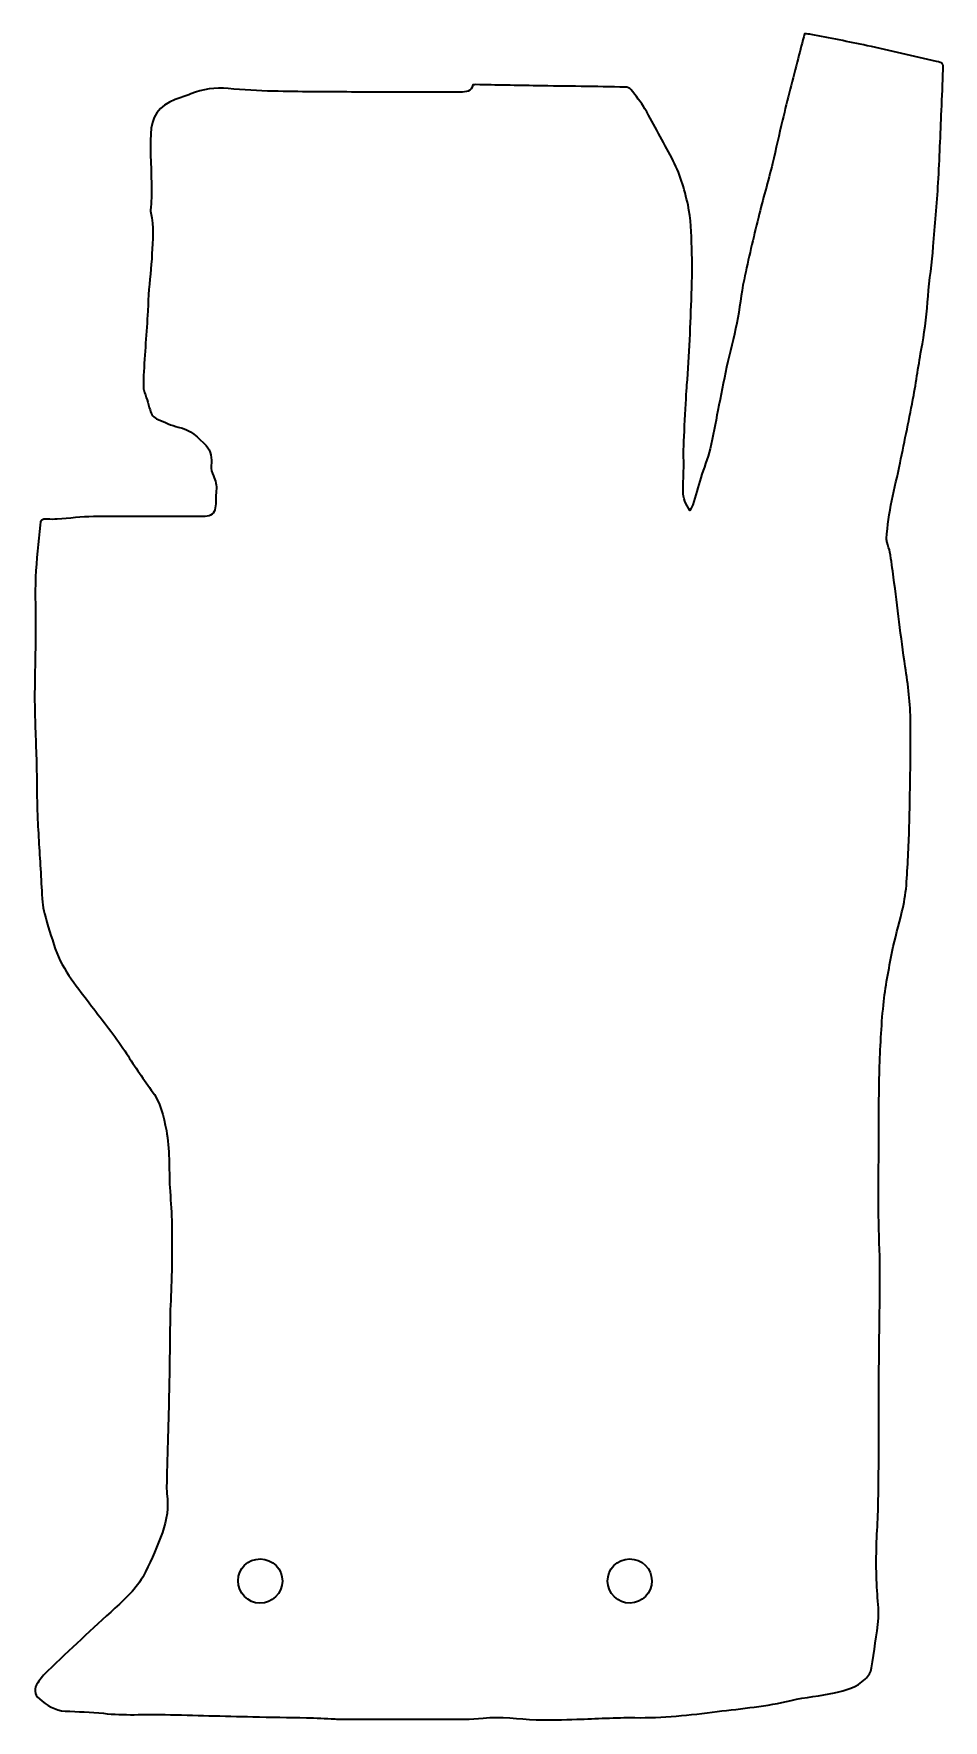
# Model space of a CAD drawing. Extents: x 938.4 to 982.6, y 499.1 to 580.9.
import ezdxf

# ---------------------------------------------------------------- set-up
doc = ezdxf.new("R2010")
doc.units = 0
doc.header["$MEASUREMENT"] = 0
doc.layers.add('Слой 1', color=7, linetype='Continuous', lineweight=0)

msp = doc.modelspace()

# ---------------------------------------------------------------- linework, layer by layer
at = {"layer": 'Слой 1', "color": 18, "lineweight": 35, "true_color": 0x000000}
for points, knots in [([(976.17, 580.904), (977.08, 580.723), (977.991, 580.55), (978.897, 580.354), (980.022, 580.111), (981.143, 579.848), (982.265, 579.592), (982.569, 579.522), (982.592, 579.499), (982.583, 579.19), (982.562, 578.532), (982.533, 577.875), (982.504, 577.217), (982.453, 576.044), (982.412, 574.87), (982.343, 573.697), (982.282, 572.665), (982.197, 571.635), (982.106, 570.605), (982.034, 569.799), (981.925, 568.996), (981.853, 568.189), (981.785, 567.418), (981.719, 566.648), (981.574, 565.885), (981.417, 565.054), (981.309, 564.214), (981.153, 563.383), (980.947, 562.286), (980.716, 561.193), (980.493, 560.1), (980.244, 558.882), (979.903, 557.68), (979.84, 556.428), (979.836, 556.364), (979.844, 556.297), (979.861, 556.235), (979.904, 556.078), (979.974, 555.928), (980.001, 555.769), (980.069, 555.364), (980.125, 554.956), (980.178, 554.549), (980.366, 553.104), (980.526, 551.655), (980.745, 550.215), (980.882, 549.318), (980.994, 548.418), (981, 547.516), (981.012, 545.812), (980.976, 544.107), (980.938, 542.404), (980.917, 541.465), (980.865, 540.525), (980.797, 539.588), (980.765, 539.158), (980.678, 538.728), (980.584, 538.306), (980.44, 537.664), (980.24, 537.035), (980.112, 536.391), (979.942, 535.527), (979.775, 534.659), (979.685, 533.785), (979.576, 532.735), (979.53, 531.677), (979.494, 530.621), (979.459, 529.553), (979.466, 528.483), (979.46, 527.414), (979.453, 526.132), (979.443, 524.851), (979.452, 523.57), (979.459, 522.689), (979.511, 521.808), (979.515, 520.927), (979.52, 519.857), (979.496, 518.788), (979.485, 517.718), (979.475, 516.719), (979.461, 515.72), (979.457, 514.72), (979.452, 513.583), (979.464, 512.445), (979.453, 511.307), (979.443, 510.296), (979.44, 509.284), (979.381, 508.276), (979.323, 507.299), (979.323, 506.327), (979.377, 505.352), (979.401, 504.906), (979.478, 504.456), (979.438, 504.016), (979.365, 503.21), (979.225, 502.41), (979.108, 501.608), (979.076, 501.391), (978.962, 501.218), (978.804, 501.065), (978.387, 500.662), (977.847, 500.517), (977.315, 500.396), (976.618, 500.238), (975.894, 500.193), (975.2, 500.025), (974.019, 499.74), (972.811, 499.637), (971.614, 499.487), (970.288, 499.321), (968.956, 499.168), (967.61, 499.192), (966.671, 499.208), (965.731, 499.135), (964.791, 499.111), (964.133, 499.094), (963.474, 499.064), (962.818, 499.092), (961.961, 499.128), (961.105, 499.255), (960.249, 499.167), (959.63, 499.104), (959.013, 499.118), (958.395, 499.116), (956.714, 499.108), (955.034, 499.115), (953.353, 499.117), (953.247, 499.117), (953.142, 499.124), (953.036, 499.129), (952.578, 499.148), (952.121, 499.175), (951.663, 499.185), (950.793, 499.206), (949.924, 499.213), (949.054, 499.233), (947.633, 499.266), (946.212, 499.307), (944.79, 499.34), (943.793, 499.364), (942.795, 499.284), (941.797, 499.402), (941.18, 499.475), (940.555, 499.477), (939.933, 499.509), (939.435, 499.535), (939.045, 499.8), (938.682, 500.1), (938.426, 500.312), (938.408, 500.619), (938.606, 500.888), (938.751, 501.086), (938.902, 501.286), (939.08, 501.454), (940.165, 502.478), (941.25, 503.503), (942.353, 504.507), (942.931, 505.032), (943.497, 505.566), (943.845, 506.271), (944.152, 506.891), (944.419, 507.533), (944.658, 508.182), (944.88, 508.782), (944.963, 509.411), (944.879, 510.056), (944.856, 510.229), (944.863, 510.408), (944.868, 510.584), (944.906, 512.087), (944.954, 513.591), (944.986, 515.094), (945.012, 516.316), (945.015, 517.538), (945.038, 518.759), (945.049, 519.37), (945.096, 519.98), (945.105, 520.591), (945.119, 521.507), (945.127, 522.424), (945.114, 523.34), (945.106, 523.868), (945.047, 524.395), (945.02, 524.923), (944.972, 525.849), (945.027, 526.782), (944.852, 527.7), (944.72, 528.393), (944.565, 529.07), (944.121, 529.659), (943.661, 530.267), (943.25, 530.913), (942.835, 531.554), (942.342, 532.315), (941.765, 533.012), (941.221, 533.735), (940.563, 534.612), (939.827, 535.439), (939.457, 536.516), (939.262, 537.083), (939.094, 537.656), (938.927, 538.229), (938.874, 538.408), (938.847, 538.597), (938.833, 538.783), (938.797, 539.263), (938.775, 539.744), (938.747, 540.225), (938.694, 541.139), (938.629, 542.053), (938.593, 542.969), (938.56, 543.826), (938.563, 544.684), (938.541, 545.542), (938.515, 546.54), (938.459, 547.538), (938.454, 548.536), (938.448, 549.663), (938.49, 550.791), (938.5, 551.919), (938.507, 552.8), (938.465, 553.681), (938.5, 554.56), (938.535, 555.404), (938.637, 556.245), (938.717, 557.087), (938.74, 557.334), (938.814, 557.38), (939.064, 557.368), (939.226, 557.36), (939.39, 557.36), (939.552, 557.371), (940.138, 557.412), (940.723, 557.491), (941.309, 557.497), (942.861, 557.513), (944.413, 557.498), (945.965, 557.495), (946.223, 557.495), (946.482, 557.488), (946.74, 557.498), (947.008, 557.51), (947.19, 557.65), (947.228, 557.913), (947.267, 558.189), (947.244, 558.474), (947.275, 558.753), (947.303, 559.01), (947.247, 559.245), (947.137, 559.468), (947.057, 559.632), (947.023, 559.789), (947.033, 559.974), (947.052, 560.317), (947.038, 560.684), (946.787, 560.939), (946.403, 561.329), (946.016, 561.72), (945.433, 561.843), (945.094, 561.914), (944.773, 562.08), (944.447, 562.212), (944.239, 562.296), (944.115, 562.451), (944.057, 562.677), (943.972, 563.004), (943.855, 563.324), (943.757, 563.648), (943.74, 563.702), (943.741, 563.763), (943.741, 563.821), (943.738, 563.997), (943.729, 564.174), (943.74, 564.349), (943.808, 565.391), (943.883, 566.433), (943.952, 567.475), (943.97, 567.744), (943.965, 568.014), (943.986, 568.282), (944.039, 568.937), (944.119, 569.59), (944.154, 570.245), (944.189, 570.91), (944.268, 571.58), (944.09, 572.241), (944.064, 572.338), (944.096, 572.451), (944.101, 572.556), (944.112, 572.812), (944.137, 573.069), (944.133, 573.325), (944.12, 574.241), (944.062, 575.158), (944.09, 576.073), (944.114, 576.861), (944.484, 577.465), (945.277, 577.738), (945.532, 577.826), (945.788, 577.913), (946.039, 578.012), (946.627, 578.245), (947.224, 578.345), (947.862, 578.279), (948.586, 578.204), (949.315, 578.164), (950.043, 578.147), (951.312, 578.118), (952.581, 578.112), (953.85, 578.107), (955.613, 578.099), (957.377, 578.101), (959.14, 578.099), (959.408, 578.099), (959.663, 578.124), (959.737, 578.448), (959.798, 578.455), (959.845, 578.465), (959.891, 578.464), (960.877, 578.447), (961.863, 578.425), (962.85, 578.41), (964.283, 578.387), (965.717, 578.372), (967.151, 578.345), (967.242, 578.343), (967.362, 578.293), (967.417, 578.224), (967.657, 577.92), (967.908, 577.619), (968.1, 577.285), (968.551, 576.501), (968.968, 575.698), (969.402, 574.905), (969.795, 574.187), (970.023, 573.403), (970.191, 572.617), (970.335, 571.945), (970.349, 571.24), (970.374, 570.549), (970.401, 569.801), (970.394, 569.051), (970.366, 568.303), (970.31, 566.823), (970.257, 565.343), (970.141, 563.868), (970.1, 563.35), (969.968, 561.029), (969.977, 560.441), (969.979, 560.3), (969.99, 560.159), (969.988, 560.019), (969.979, 559.585), (969.956, 559.151), (969.958, 558.717), (969.96, 558.396), (970.07, 558.104), (970.285, 557.786), (970.344, 557.908), (970.394, 557.981), (970.419, 558.062), (970.552, 558.499), (970.674, 558.94), (970.811, 559.376), (970.958, 559.846), (971.145, 560.306), (971.264, 560.783), (971.417, 561.397), (971.518, 562.024), (971.642, 562.645), (971.783, 563.347), (971.915, 564.052), (972.067, 564.752), (972.222, 565.463), (972.416, 566.167), (972.558, 566.881), (972.698, 567.582), (972.768, 568.297), (972.914, 568.997), (973.124, 570.008), (973.365, 571.013), (973.612, 572.015), (973.828, 572.893), (974.08, 573.762), (974.298, 574.64), (974.471, 575.335), (974.608, 576.039), (974.778, 576.734), (975.024, 577.738), (975.283, 578.739), (975.539, 579.74), (975.641, 580.136), (975.749, 580.53), (975.857, 580.936), (975.987, 580.923), (976.08, 580.922), (976.17, 580.904)], [0, 0, 0, 0, 1, 1, 1, 2, 2, 2, 3, 3, 3, 4, 4, 4, 5, 5, 5, 6, 6, 6, 7, 7, 7, 8, 8, 8, 9, 9, 9, 10, 10, 10, 11, 11, 11, 12, 12, 12, 13, 13, 13, 14, 14, 14, 15, 15, 15, 16, 16, 16, 17, 17, 17, 18, 18, 18, 19, 19, 19, 20, 20, 20, 21, 21, 21, 22, 22, 22, 23, 23, 23, 24, 24, 24, 25, 25, 25, 26, 26, 26, 27, 27, 27, 28, 28, 28, 29, 29, 29, 30, 30, 30, 31, 31, 31, 32, 32, 32, 33, 33, 33, 34, 34, 34, 35, 35, 35, 36, 36, 36, 37, 37, 37, 38, 38, 38, 39, 39, 39, 40, 40, 40, 41, 41, 41, 42, 42, 42, 43, 43, 43, 44, 44, 44, 45, 45, 45, 46, 46, 46, 47, 47, 47, 48, 48, 48, 49, 49, 49, 50, 50, 50, 51, 51, 51, 52, 52, 52, 53, 53, 53, 54, 54, 54, 55, 55, 55, 56, 56, 56, 57, 57, 57, 58, 58, 58, 59, 59, 59, 60, 60, 60, 61, 61, 61, 62, 62, 62, 63, 63, 63, 64, 64, 64, 65, 65, 65, 66, 66, 66, 67, 67, 67, 68, 68, 68, 69, 69, 69, 70, 70, 70, 71, 71, 71, 72, 72, 72, 73, 73, 73, 74, 74, 74, 75, 75, 75, 76, 76, 76, 77, 77, 77, 78, 78, 78, 79, 79, 79, 80, 80, 80, 81, 81, 81, 82, 82, 82, 83, 83, 83, 84, 84, 84, 85, 85, 85, 86, 86, 86, 87, 87, 87, 88, 88, 88, 89, 89, 89, 90, 90, 90, 91, 91, 91, 92, 92, 92, 93, 93, 93, 94, 94, 94, 95, 95, 95, 96, 96, 96, 97, 97, 97, 98, 98, 98, 99, 99, 99, 100, 100, 100, 101, 101, 101, 102, 102, 102, 103, 103, 103, 104, 104, 104, 105, 105, 105, 106, 106, 106, 107, 107, 107, 108, 108, 108, 109, 109, 109, 110, 110, 110, 111, 111, 111, 112, 112, 112, 113, 113, 113, 114, 114, 114, 115, 115, 115, 116, 116, 116, 117, 117, 117, 118, 118, 118, 119, 119, 119, 120, 120, 120, 121, 121, 121, 122, 122, 122, 123, 123, 123, 124, 124, 124, 125, 125, 125, 126, 126, 126, 127, 127, 127, 128, 128, 128, 129, 129, 129, 130, 130, 130, 131, 131, 131, 132, 132, 132, 132]), ([(948.341, 505.836), (948.339, 505.237), (948.809, 504.754), (949.4, 504.749), (949.982, 504.744), (950.481, 505.234), (950.487, 505.818), (950.493, 506.407), (950.014, 506.89), (949.418, 506.895), (948.813, 506.899), (948.344, 506.438), (948.341, 505.836)], [0, 0, 0, 0, 1, 1, 1, 2, 2, 2, 3, 3, 3, 4, 4, 4, 4]), ([(967.351, 506.895), (966.756, 506.888), (966.278, 506.403), (966.286, 505.814), (966.294, 505.231), (966.795, 504.742), (967.376, 504.749), (967.967, 504.756), (968.436, 505.24), (968.432, 505.839), (968.428, 506.441), (967.957, 506.901), (967.351, 506.895)], [0, 0, 0, 0, 1, 1, 1, 2, 2, 2, 3, 3, 3, 4, 4, 4, 4])]:
    msp.add_open_spline(points, degree=3, knots=knots, dxfattribs=at)

doc.saveas('drawing.dxf')
